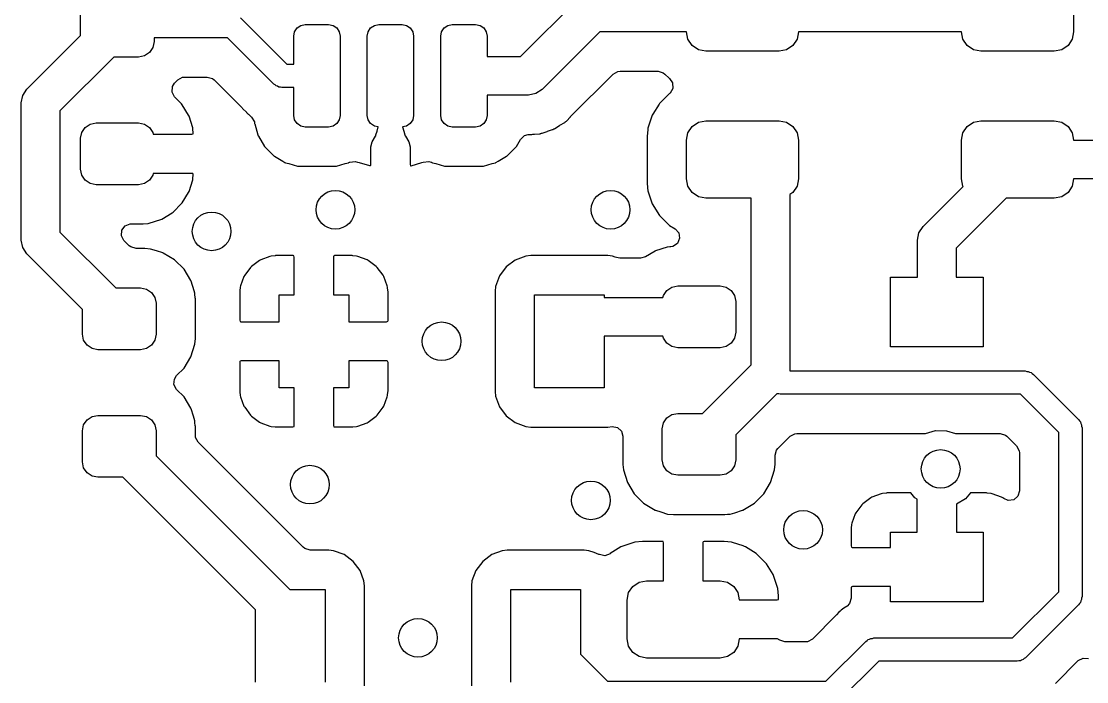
# Model space of a CAD drawing. Extents: x 108 to 192, y -153 to -46.
# Drawn here: x 108.16 to 121.93, y -102.35 to -93.8 of the extents above; entities that cross this region are included whole.
import ezdxf

# ---------------------------------------------------------------- set-up
doc = ezdxf.new("R2010")
doc.units = 0
doc.layers.add('BLACK', color=7, linetype='CONTINUOUS')

msp = doc.modelspace()

# ---------------------------------------------------------------- linework, layer by layer
at = {"layer": 'BLACK', "linetype": 'CONTINUOUS'}
for p, q in [((121.759, -93.4404), (121.759, -93.9404)), ((114.608, -94.2579), (115.353, -93.5136)), ((108.923, -93.9876), (108.923, -93.6662)), ((110.99, -93.7601), (111.588, -94.3579)), ((111.69, -93.938), (111.722, -93.8893)), ((111.722, -93.8893), (111.771, -93.8568)), ((111.771, -93.8568), (111.828, -93.8454)), ((111.828, -93.8454), (112.128, -93.8454)), ((112.128, -93.8454), (112.186, -93.8568)), ((112.186, -93.8568), (112.234, -93.8893)), ((112.234, -93.8893), (112.267, -93.938)), ((112.64, -93.938), (112.672, -93.8893)), ((112.672, -93.8893), (112.721, -93.8568)), ((112.721, -93.8568), (112.778, -93.8454)), ((112.778, -93.8454), (113.078, -93.8454)), ((113.078, -93.8454), (113.136, -93.8568)), ((113.136, -93.8568), (113.184, -93.8893)), ((113.184, -93.8893), (113.217, -93.938)), ((113.59, -93.938), (113.622, -93.8893)), ((113.622, -93.8893), (113.671, -93.8568)), ((113.671, -93.8568), (113.728, -93.8454)), ((113.728, -93.8454), (114.028, -93.8454)), ((114.028, -93.8454), (114.086, -93.8568)), ((114.086, -93.8568), (114.134, -93.8893)), ((114.134, -93.8893), (114.167, -93.938)), ((108.23, -94.68), (108.923, -93.9876)), ((110.822, -94.0162), (109.873, -94.0162)), ((109.873, -94.0162), (109.873, -94.0662)), ((111.42, -94.614), (110.822, -94.0162)), ((111.678, -93.9954), (111.69, -93.938)), ((111.678, -94.3579), (111.678, -93.9954)), ((112.267, -93.938), (112.278, -93.9954)), ((112.278, -93.9954), (112.278, -95.0204)), ((112.628, -93.9954), (112.64, -93.938)), ((112.628, -95.0204), (112.628, -93.9954)), ((113.217, -93.938), (113.228, -93.9954)), ((113.228, -93.9954), (113.228, -95.0204)), ((113.578, -93.9954), (113.59, -93.938)), ((113.578, -95.0204), (113.578, -93.9954)), ((114.167, -93.938), (114.178, -93.9954)), ((114.178, -93.9954), (114.178, -94.2579)), ((115.633, -93.9404), (114.889, -94.6847)), ((116.753, -93.9404), (115.633, -93.9404)), ((116.772, -94.0361), (116.753, -93.9404)), ((116.827, -94.1172), (116.772, -94.0361)), ((118.184, -94.0361), (118.13, -94.1172)), ((118.203, -93.9404), (118.184, -94.0361)), ((120.309, -93.9404), (118.203, -93.9404)), ((120.328, -94.0361), (120.309, -93.9404)), ((120.383, -94.1172), (120.328, -94.0361)), ((121.74, -94.0361), (121.686, -94.1172)), ((121.759, -93.9404), (121.74, -94.0361)), ((109.858, -94.1427), (109.814, -94.2076)), ((109.873, -94.0662), (109.858, -94.1427)), ((116.908, -94.1714), (116.827, -94.1172)), ((117.003, -94.1904), (116.908, -94.1714)), ((118.049, -94.1714), (117.953, -94.1904)), ((118.13, -94.1172), (118.049, -94.1714)), ((120.464, -94.1714), (120.383, -94.1172)), ((120.559, -94.1904), (120.464, -94.1714)), ((121.605, -94.1714), (121.509, -94.1904)), ((121.686, -94.1172), (121.605, -94.1714)), ((109.351, -94.2662), (108.657, -94.9604)), ((109.673, -94.2662), (109.351, -94.2662)), ((109.749, -94.251), (109.673, -94.2662)), ((109.814, -94.2076), (109.749, -94.251)), ((114.178, -94.2579), (114.608, -94.2579)), ((117.953, -94.1904), (117.003, -94.1904)), ((121.509, -94.1904), (120.559, -94.1904)), ((111.588, -94.3579), (111.678, -94.3579)), ((115.807, -94.4858), (115.869, -94.4518)), ((115.869, -94.4518), (115.896, -94.4489)), ((115.896, -94.4489), (116.387, -94.4489)), ((116.387, -94.4489), (116.455, -94.4689)), ((110.11, -94.6475), (110.139, -94.6025)), ((110.139, -94.6025), (110.179, -94.5616)), ((110.179, -94.5616), (110.242, -94.5276)), ((110.242, -94.5276), (110.269, -94.5247)), ((110.269, -94.5247), (110.559, -94.5247)), ((110.559, -94.5247), (110.627, -94.5447)), ((110.627, -94.5447), (110.648, -94.5616)), ((110.648, -94.5616), (111.002, -94.9155)), ((115.257, -95.0351), (115.807, -94.4858)), ((116.455, -94.4689), (116.476, -94.4857)), ((116.476, -94.4857), (116.53, -94.5397)), ((116.53, -94.5397), (116.534, -94.5423)), ((116.534, -94.5423), (116.575, -94.5994)), ((116.575, -94.5994), (116.578, -94.6704)), ((108.176, -94.7611), (108.23, -94.68)), ((110.105, -94.7183), (110.11, -94.6475)), ((110.139, -94.7806), (110.105, -94.7183)), ((111.437, -94.6238), (111.42, -94.614)), ((111.451, -94.6378), (111.437, -94.6238)), ((111.47, -94.6429), (111.451, -94.6378)), ((111.487, -94.6528), (111.47, -94.6429)), ((111.507, -94.6528), (111.487, -94.6528)), ((111.526, -94.6579), (111.507, -94.6528)), ((111.678, -94.6579), (111.526, -94.6579)), ((111.678, -95.0204), (111.678, -94.6579)), ((114.808, -94.7389), (114.712, -94.7579)), ((114.889, -94.6847), (114.808, -94.7389)), ((116.535, -94.7383), (116.529, -94.7419)), ((116.542, -94.7318), (116.535, -94.7383)), ((116.578, -94.6704), (116.542, -94.7318)), ((108.157, -94.8568), (108.176, -94.7611)), ((108.157, -96.6348), (108.157, -94.8568)), ((110.229, -94.8708), (110.139, -94.7806)), ((110.238, -94.8826), (110.229, -94.8708)), ((114.712, -94.7579), (114.178, -94.7579)), ((114.178, -94.7579), (114.178, -95.0204)), ((116.4, -94.8733), (116.319, -95.0055)), ((116.404, -94.8671), (116.4, -94.8733)), ((116.4, -94.8733), (116.4, -94.8733)), ((116.529, -94.7419), (116.404, -94.8671)), ((108.657, -94.9604), (108.657, -96.5312)), ((110.319, -95.0162), (110.238, -94.8826)), ((110.325, -95.03), (110.319, -95.0162)), ((111.002, -94.9155), (111.01, -94.9243)), ((111.01, -94.9243), (111.014, -94.931)), ((111.014, -94.931), (111.02, -94.9364)), ((111.02, -94.9364), (111.02, -94.9364)), ((111.02, -94.9364), (111.066, -94.9795)), ((111.066, -94.9795), (111.069, -94.9823)), ((111.069, -94.9823), (111.09, -95.0028)), ((111.09, -95.0028), (111.093, -95.0055)), ((111.093, -95.0055), (111.102, -95.0133)), ((111.102, -95.0133), (111.134, -95.0428)), ((116.319, -95.0055), (116.311, -95.0177)), ((108.981, -95.1748), (109.046, -95.1314)), ((109.046, -95.1314), (109.123, -95.1162)), ((109.123, -95.1162), (109.673, -95.1162)), ((109.673, -95.1162), (109.749, -95.1314)), ((109.749, -95.1314), (109.814, -95.1748)), ((110.372, -95.1798), (110.325, -95.03)), ((111.134, -95.0428), (111.17, -95.104)), ((111.17, -95.104), (111.171, -95.112)), ((111.171, -95.112), (111.172, -95.1178)), ((111.172, -95.1178), (111.173, -95.1242)), ((111.173, -95.1242), (111.175, -95.1304)), ((111.175, -95.1304), (111.216, -95.2711)), ((111.69, -95.0778), (111.678, -95.0204)), ((111.722, -95.1265), (111.69, -95.0778)), ((111.771, -95.159), (111.722, -95.1265)), ((112.234, -95.1265), (112.186, -95.159)), ((112.267, -95.0778), (112.234, -95.1265)), ((112.278, -95.0204), (112.267, -95.0778)), ((112.64, -95.0778), (112.628, -95.0204)), ((112.672, -95.1265), (112.64, -95.0778)), ((112.721, -95.159), (112.672, -95.1265)), ((113.184, -95.1265), (113.136, -95.159)), ((113.217, -95.0778), (113.184, -95.1265)), ((113.228, -95.0204), (113.217, -95.0778)), ((113.59, -95.0778), (113.578, -95.0204)), ((113.622, -95.1265), (113.59, -95.0778)), ((113.671, -95.159), (113.622, -95.1265)), ((114.134, -95.1265), (114.086, -95.159)), ((114.167, -95.0778), (114.134, -95.1265)), ((114.178, -95.0204), (114.167, -95.0778)), ((115.054, -95.1907), (115.115, -95.1507)), ((115.115, -95.1507), (115.119, -95.1484)), ((115.119, -95.1484), (115.181, -95.1105)), ((115.181, -95.1105), (115.189, -95.1031)), ((115.189, -95.1031), (115.192, -95.1005)), ((115.189, -95.1031), (115.189, -95.1031)), ((115.192, -95.1005), (115.196, -95.0978)), ((115.196, -95.0978), (115.202, -95.0938)), ((115.202, -95.0938), (115.255, -95.0375)), ((115.255, -95.0375), (115.257, -95.0351)), ((116.303, -95.0428), (116.26, -95.171)), ((116.311, -95.0177), (116.303, -95.0428)), ((116.827, -95.1636), (116.908, -95.1094)), ((116.908, -95.1094), (117.003, -95.0904)), ((117.003, -95.0904), (117.953, -95.0904)), ((117.953, -95.0904), (118.049, -95.1094)), ((118.049, -95.1094), (118.13, -95.1636)), ((120.383, -95.1636), (120.464, -95.1094)), ((120.464, -95.1094), (120.559, -95.0904)), ((120.559, -95.0904), (121.509, -95.0904)), ((121.509, -95.0904), (121.605, -95.1094)), ((121.605, -95.1094), (121.686, -95.1636)), ((108.923, -95.3162), (108.938, -95.2397)), ((108.938, -95.2397), (108.981, -95.1748)), ((109.814, -95.1748), (109.858, -95.2397)), ((109.858, -95.2397), (109.862, -95.2622)), ((109.862, -95.2622), (110.363, -95.2622)), ((110.363, -95.2622), (110.378, -95.2577)), ((110.375, -95.1929), (110.372, -95.1798)), ((110.38, -95.2519), (110.375, -95.1929)), ((110.378, -95.2577), (110.379, -95.2563)), ((110.379, -95.2563), (110.38, -95.2519)), ((111.216, -95.2711), (111.219, -95.284)), ((111.219, -95.284), (111.223, -95.2908)), ((111.223, -95.2908), (111.3, -95.4204)), ((111.828, -95.1704), (111.771, -95.159)), ((112.128, -95.1704), (111.828, -95.1704)), ((112.186, -95.159), (112.128, -95.1704)), ((112.692, -95.3611), (112.734, -95.2908)), ((112.771, -95.1689), (112.721, -95.159)), ((112.734, -95.2908), (112.738, -95.284)), ((112.738, -95.284), (112.741, -95.2711)), ((112.741, -95.2711), (112.755, -95.2242)), ((112.755, -95.2242), (112.771, -95.1689)), ((113.136, -95.159), (113.086, -95.1689)), ((113.086, -95.1689), (113.102, -95.2242)), ((113.102, -95.2242), (113.116, -95.2711)), ((113.116, -95.2711), (113.119, -95.284)), ((113.119, -95.284), (113.123, -95.2908)), ((113.123, -95.2908), (113.165, -95.3611)), ((113.728, -95.1704), (113.671, -95.159)), ((114.028, -95.1704), (113.728, -95.1704)), ((114.086, -95.159), (114.028, -95.1704)), ((114.61, -95.3307), (114.662, -95.2822)), ((114.662, -95.2822), (114.708, -95.2692)), ((114.708, -95.2692), (114.738, -95.2668)), ((114.738, -95.2668), (114.748, -95.2664)), ((114.748, -95.2664), (114.756, -95.2664)), ((114.756, -95.2664), (114.769, -95.2649)), ((114.769, -95.2649), (114.784, -95.2631)), ((114.784, -95.2631), (114.789, -95.2627)), ((114.789, -95.2627), (114.854, -95.2574)), ((114.854, -95.2574), (114.862, -95.2568)), ((114.854, -95.2574), (114.854, -95.2574)), ((114.862, -95.2568), (114.869, -95.2545)), ((114.869, -95.2545), (114.874, -95.2533)), ((114.874, -95.2533), (114.88, -95.2519)), ((114.88, -95.2519), (114.888, -95.2511)), ((114.888, -95.2511), (114.956, -95.2262)), ((114.956, -95.2262), (114.96, -95.2247)), ((114.96, -95.2247), (115.023, -95.2045)), ((115.023, -95.2045), (115.03, -95.2023)), ((115.023, -95.2045), (115.023, -95.2045)), ((115.03, -95.2023), (115.036, -95.1985)), ((115.036, -95.1985), (115.042, -95.1959)), ((115.042, -95.1959), (115.047, -95.1932)), ((115.047, -95.1932), (115.054, -95.1907)), ((116.253, -95.2088), (116.245, -95.29)), ((116.245, -95.29), (116.245, -95.8908)), ((116.255, -95.1924), (116.253, -95.2088)), ((116.256, -95.1855), (116.255, -95.1924)), ((116.255, -95.1924), (116.255, -95.1924)), ((116.26, -95.171), (116.256, -95.1855)), ((116.753, -95.3404), (116.772, -95.2447)), ((116.772, -95.2447), (116.827, -95.1636)), ((118.13, -95.1636), (118.184, -95.2447)), ((118.184, -95.2447), (118.203, -95.3404)), ((120.309, -95.3404), (120.328, -95.2447)), ((120.328, -95.2447), (120.383, -95.1636)), ((121.686, -95.1636), (121.74, -95.2447)), ((121.74, -95.2447), (121.759, -95.3404)), ((108.923, -95.7162), (108.923, -95.3162)), ((111.3, -95.4204), (111.3, -95.4204)), ((111.3, -95.4204), (111.304, -95.4272)), ((111.304, -95.4272), (111.422, -95.5449)), ((112.674, -95.4252), (112.692, -95.3611)), ((112.674, -95.663), (112.674, -95.4252)), ((113.165, -95.3611), (113.182, -95.4252)), ((113.182, -95.4252), (113.182, -95.6573)), ((114.435, -95.5449), (114.553, -95.4272)), ((114.553, -95.4272), (114.557, -95.4204)), ((114.557, -95.4204), (114.61, -95.3307)), ((114.557, -95.4204), (114.557, -95.4204)), ((116.753, -95.8404), (116.753, -95.3404)), ((118.203, -95.3404), (118.203, -95.8404)), ((120.309, -95.8404), (120.309, -95.3404)), ((121.759, -95.3404), (122.124, -95.3404)), ((111.422, -95.5449), (111.428, -95.5489)), ((111.428, -95.5489), (111.428, -95.5489)), ((111.428, -95.5489), (111.536, -95.6125)), ((114.321, -95.6125), (114.428, -95.5489)), ((114.428, -95.5489), (114.435, -95.5449)), ((114.428, -95.5489), (114.428, -95.5489)), ((111.536, -95.6125), (111.565, -95.6295)), ((111.565, -95.6295), (111.572, -95.6318)), ((111.572, -95.6318), (111.572, -95.6318)), ((111.572, -95.6318), (111.615, -95.6442)), ((111.615, -95.6442), (111.725, -95.676)), ((111.725, -95.676), (111.731, -95.6765)), ((111.731, -95.6765), (111.731, -95.6765)), ((111.731, -95.6765), (111.759, -95.6787)), ((111.759, -95.6787), (111.759, -95.6787)), ((111.759, -95.6787), (111.762, -95.6789)), ((111.762, -95.6789), (112.195, -95.6789)), ((112.195, -95.6789), (112.197, -95.6787)), ((112.197, -95.6787), (112.226, -95.6765)), ((112.197, -95.6787), (112.197, -95.6787)), ((112.226, -95.6765), (112.232, -95.676)), ((112.226, -95.6765), (112.226, -95.6765)), ((112.232, -95.676), (112.342, -95.6442)), ((112.342, -95.6442), (112.384, -95.6318)), ((112.384, -95.6318), (112.392, -95.6295)), ((112.384, -95.6318), (112.384, -95.6318)), ((112.392, -95.6295), (112.399, -95.6255)), ((112.399, -95.6255), (112.404, -95.6233)), ((112.404, -95.6233), (112.474, -95.6146)), ((112.474, -95.6146), (112.504, -95.6233)), ((112.504, -95.6233), (112.523, -95.6313)), ((112.523, -95.6313), (112.657, -95.6703)), ((112.657, -95.6703), (112.671, -95.6703)), ((112.671, -95.6703), (112.674, -95.663)), ((113.182, -95.6573), (113.186, -95.6708)), ((113.186, -95.6708), (113.194, -95.6719)), ((113.194, -95.6719), (113.334, -95.6313)), ((113.334, -95.6313), (113.353, -95.6233)), ((113.353, -95.6233), (113.423, -95.6146)), ((113.423, -95.6146), (113.453, -95.6233)), ((113.453, -95.6233), (113.458, -95.6255)), ((113.458, -95.6255), (113.465, -95.6295)), ((113.465, -95.6295), (113.472, -95.6318)), ((113.472, -95.6318), (113.472, -95.6318)), ((113.472, -95.6318), (113.515, -95.6442)), ((113.515, -95.6442), (113.625, -95.676)), ((113.625, -95.676), (113.631, -95.6765)), ((113.631, -95.6765), (113.631, -95.6765)), ((113.631, -95.6765), (113.659, -95.6787)), ((113.659, -95.6787), (113.659, -95.6787)), ((113.659, -95.6787), (113.662, -95.6789)), ((113.662, -95.6789), (114.095, -95.6789)), ((114.095, -95.6789), (114.097, -95.6787)), ((114.097, -95.6787), (114.126, -95.6765)), ((114.097, -95.6787), (114.097, -95.6787)), ((114.126, -95.6765), (114.132, -95.676)), ((114.126, -95.6765), (114.126, -95.6765)), ((114.132, -95.676), (114.242, -95.6442)), ((114.242, -95.6442), (114.284, -95.6318)), ((114.284, -95.6318), (114.292, -95.6295)), ((114.284, -95.6318), (114.284, -95.6318)), ((114.292, -95.6295), (114.321, -95.6125)), ((108.938, -95.7927), (108.923, -95.7162)), ((108.981, -95.8576), (108.938, -95.7927)), ((109.858, -95.7927), (109.814, -95.8576)), ((109.862, -95.7702), (109.858, -95.7927)), ((110.367, -95.7702), (109.862, -95.7702)), ((110.375, -95.7719), (110.367, -95.7702)), ((110.372, -95.8526), (110.375, -95.8395)), ((110.376, -95.7731), (110.375, -95.7719)), ((110.375, -95.8395), (110.38, -95.7846)), ((110.38, -95.7846), (110.376, -95.7731)), ((116.772, -95.9361), (116.753, -95.8404)), ((118.203, -95.8404), (118.184, -95.9361)), ((120.328, -95.9361), (120.309, -95.8404)), ((121.759, -95.8404), (121.74, -95.9361)), ((122.228, -95.8404), (121.759, -95.8404)), ((109.046, -95.901), (108.981, -95.8576)), ((109.123, -95.9162), (109.046, -95.901)), ((109.673, -95.9162), (109.123, -95.9162)), ((109.749, -95.901), (109.673, -95.9162)), ((109.814, -95.8576), (109.749, -95.901)), ((110.325, -96.0024), (110.372, -95.8526)), ((116.245, -95.8908), (116.245, -95.894)), ((116.245, -95.894), (116.245, -95.894)), ((116.245, -95.894), (116.252, -95.9591)), ((116.252, -95.9591), (116.256, -95.9966)), ((116.827, -96.0172), (116.772, -95.9361)), ((118.184, -95.9361), (118.13, -96.0172)), ((119.813, -96.4584), (120.331, -95.9401)), ((120.331, -95.9401), (120.328, -95.9361)), ((121.74, -95.9361), (121.686, -96.0172)), ((110.238, -96.1498), (110.319, -96.0162)), ((110.319, -96.0162), (110.325, -96.0024)), ((116.256, -95.9966), (116.312, -96.1643)), ((116.908, -96.0714), (116.827, -96.0172)), ((117.003, -96.0904), (116.908, -96.0714)), ((117.591, -96.0904), (117.003, -96.0904)), ((117.591, -98.2468), (117.591, -96.0904)), ((118.13, -96.0172), (118.091, -96.0432)), ((118.091, -96.0432), (118.091, -98.3258)), ((120.888, -96.0904), (120.24, -96.7388)), ((121.509, -96.0904), (120.888, -96.0904)), ((121.605, -96.0714), (121.509, -96.0904)), ((121.686, -96.0172), (121.605, -96.0714)), ((110.118, -96.2721), (110.229, -96.1616)), ((110.229, -96.1616), (110.238, -96.1498)), ((116.312, -96.1643), (116.405, -96.3147)), ((109.809, -96.4155), (109.959, -96.3685)), ((109.959, -96.3685), (109.973, -96.3623)), ((109.973, -96.3623), (110.106, -96.2814)), ((110.106, -96.2814), (110.118, -96.2721)), ((116.405, -96.3147), (116.53, -96.4397)), ((108.657, -96.5312), (109.377, -97.2508)), ((109.45, -96.577), (109.455, -96.5062)), ((109.455, -96.5062), (109.498, -96.4493)), ((109.498, -96.4493), (109.564, -96.4245)), ((109.564, -96.4245), (109.573, -96.4242)), ((109.573, -96.4242), (109.727, -96.4242)), ((109.727, -96.4242), (109.732, -96.4239)), ((109.732, -96.4239), (109.796, -96.4181)), ((109.796, -96.4181), (109.809, -96.4155)), ((116.53, -96.4397), (116.536, -96.4435)), ((116.536, -96.4435), (116.536, -96.4435)), ((116.536, -96.4435), (116.607, -96.4871)), ((116.607, -96.4871), (116.655, -96.5399)), ((119.759, -96.5395), (119.813, -96.4584)), ((108.176, -96.7305), (108.157, -96.6348)), ((109.484, -96.6393), (109.45, -96.577)), ((109.55, -96.7054), (109.484, -96.6393)), ((116.666, -96.61), (116.638, -96.6751)), ((116.655, -96.5399), (116.666, -96.61)), ((119.74, -96.6352), (119.759, -96.5395)), ((119.74, -97.1124), (119.74, -96.6352)), ((108.23, -96.8116), (108.176, -96.7305)), ((109.571, -96.7223), (109.55, -96.7054)), ((109.64, -96.7423), (109.571, -96.7223)), ((109.755, -96.7423), (109.64, -96.7423)), ((109.828, -96.749), (109.755, -96.7423)), ((109.904, -96.7727), (109.828, -96.749)), ((109.985, -96.7981), (109.904, -96.7727)), ((109.992, -96.8003), (109.985, -96.7981)), ((109.985, -96.7981), (109.985, -96.7981)), ((110.139, -96.8892), (109.992, -96.8003)), ((116.348, -96.7749), (116.227, -96.8479)), ((116.355, -96.7727), (116.348, -96.7749)), ((116.505, -96.7256), (116.355, -96.7727)), ((116.355, -96.7727), (116.355, -96.7727)), ((116.511, -96.7236), (116.505, -96.7256)), ((116.505, -96.7256), (116.505, -96.7256)), ((116.538, -96.7212), (116.511, -96.7236)), ((116.552, -96.7199), (116.538, -96.7212)), ((116.579, -96.7146), (116.552, -96.7199)), ((116.638, -96.6751), (116.579, -96.7146)), ((120.24, -96.7388), (120.24, -97.1124)), ((108.948, -97.5294), (108.23, -96.8116)), ((110.26, -97.0104), (110.139, -96.8892)), ((111.235, -96.8976), (111.133, -96.9741)), ((111.251, -96.8891), (111.235, -96.8976)), ((111.371, -96.8439), (111.251, -96.8891)), ((111.386, -96.8403), (111.371, -96.8439)), ((111.437, -96.8348), (111.386, -96.8403)), ((111.444, -96.8344), (111.437, -96.8348)), ((111.671, -96.8344), (111.444, -96.8344)), ((111.679, -96.8361), (111.671, -96.8344)), ((111.68, -96.8373), (111.679, -96.8361)), ((111.685, -96.8525), (111.68, -96.8373)), ((111.685, -97.3424), (111.685, -96.8525)), ((112.194, -96.8403), (112.193, -96.8479)), ((112.193, -96.8479), (112.193, -97.3424)), ((112.196, -96.8389), (112.194, -96.8403)), ((112.211, -96.8344), (112.196, -96.8389)), ((112.433, -96.8344), (112.211, -96.8344)), ((112.44, -96.8348), (112.433, -96.8344)), ((112.491, -96.8403), (112.44, -96.8348)), ((112.506, -96.8439), (112.491, -96.8403)), ((112.627, -96.8891), (112.506, -96.8439)), ((112.642, -96.8976), (112.627, -96.8891)), ((112.745, -96.9741), (112.642, -96.8976)), ((114.542, -96.8918), (114.426, -96.9791)), ((114.678, -96.8407), (114.542, -96.8918)), ((114.741, -96.8339), (114.678, -96.8407)), ((115.737, -96.8339), (114.741, -96.8339)), ((115.799, -96.8407), (115.737, -96.8339)), ((115.831, -96.8525), (115.799, -96.8407)), ((115.848, -96.8589), (115.831, -96.8525)), ((115.892, -96.8669), (115.848, -96.8589)), ((116.16, -96.8669), (115.892, -96.8669)), ((116.226, -96.8487), (116.16, -96.8669)), ((116.227, -96.8479), (116.226, -96.8487)), ((110.349, -97.1571), (110.26, -97.0104)), ((111.121, -96.9867), (111.044, -97.0888)), ((111.133, -96.9741), (111.121, -96.9867)), ((112.757, -96.9867), (112.745, -96.9741)), ((112.834, -97.0888), (112.757, -96.9867)), ((114.426, -96.9791), (114.338, -97.0957)), ((110.351, -97.1643), (110.349, -97.1571)), ((110.391, -97.2909), (110.351, -97.1643)), ((110.351, -97.1643), (110.351, -97.1643)), ((111.035, -97.1043), (110.99, -97.2248)), ((111.044, -97.0888), (111.035, -97.1043)), ((112.842, -97.1043), (112.834, -97.0888)), ((112.887, -97.2248), (112.842, -97.1043)), ((114.338, -97.0957), (114.287, -97.2321)), ((119.39, -98.0124), (119.39, -97.1124)), ((119.39, -97.1124), (119.74, -97.1124)), ((120.24, -97.1124), (120.59, -97.1124)), ((120.59, -97.1124), (120.59, -98.0124)), ((109.377, -97.2508), (109.698, -97.2508)), ((109.698, -97.2508), (109.775, -97.266)), ((109.775, -97.266), (109.84, -97.3094)), ((109.84, -97.3094), (109.883, -97.3743)), ((110.4, -97.3207), (110.391, -97.2909)), ((110.401, -97.3304), (110.4, -97.3207)), ((110.405, -97.3789), (110.401, -97.3304)), ((110.987, -97.24), (110.981, -97.2909)), ((110.981, -97.2909), (110.981, -97.2977)), ((110.981, -97.2977), (110.981, -97.6703)), ((110.99, -97.2248), (110.987, -97.24)), ((111.489, -97.6884), (111.489, -97.3424)), ((111.489, -97.3424), (111.685, -97.3424)), ((112.193, -97.3424), (112.389, -97.3424)), ((112.389, -97.3424), (112.389, -97.6884)), ((112.891, -97.24), (112.887, -97.2248)), ((112.896, -97.2909), (112.891, -97.24)), ((112.897, -97.2977), (112.896, -97.2909)), ((112.897, -97.6749), (112.897, -97.2977)), ((114.287, -97.2321), (114.28, -97.2943)), ((114.28, -97.2943), (114.28, -98.5905)), ((114.789, -98.5424), (114.789, -97.3424)), ((114.789, -97.3424), (115.689, -97.3424)), ((115.689, -97.3424), (115.689, -97.3754)), ((116.451, -97.3754), (116.456, -97.3489)), ((116.456, -97.3489), (116.5, -97.284)), ((116.5, -97.284), (116.565, -97.2406)), ((116.565, -97.2406), (116.641, -97.2254)), ((116.641, -97.2254), (117.191, -97.2254)), ((117.191, -97.2254), (117.268, -97.2406)), ((117.268, -97.2406), (117.333, -97.284)), ((117.333, -97.284), (117.376, -97.3489)), ((117.376, -97.3489), (117.391, -97.4254)), ((109.883, -97.3743), (109.898, -97.4508)), ((109.898, -97.4508), (109.898, -97.8508)), ((110.407, -97.3942), (110.405, -97.3789)), ((110.407, -97.6703), (110.407, -97.3942)), ((115.689, -97.3754), (116.451, -97.3754)), ((117.391, -97.4254), (117.391, -97.8254)), ((108.948, -97.8508), (108.948, -97.5294)), ((110.407, -97.9074), (110.407, -97.6703)), ((110.981, -97.6703), (110.985, -97.6855)), ((110.985, -97.6855), (110.987, -97.6867)), ((110.987, -97.6867), (110.994, -97.6884)), ((110.994, -97.6884), (111.489, -97.6884)), ((112.389, -97.6884), (112.879, -97.6884)), ((112.879, -97.6884), (112.894, -97.6839)), ((112.894, -97.6839), (112.895, -97.6825)), ((112.895, -97.6825), (112.897, -97.6749)), ((108.963, -97.9273), (108.948, -97.8508)), ((109.898, -97.8508), (109.883, -97.9273)), ((110.4, -97.9809), (110.407, -97.9074)), ((116.451, -97.8754), (115.689, -97.8754)), ((115.689, -97.8754), (115.689, -98.5424)), ((116.456, -97.9019), (116.451, -97.8754)), ((116.5, -97.9668), (116.456, -97.9019)), ((117.376, -97.9019), (117.333, -97.9668)), ((117.391, -97.8254), (117.376, -97.9019)), ((109.007, -97.9922), (108.963, -97.9273)), ((109.072, -98.0356), (109.007, -97.9922)), ((109.148, -98.0508), (109.072, -98.0356)), ((109.775, -98.0356), (109.698, -98.0508)), ((109.84, -97.9922), (109.775, -98.0356)), ((109.883, -97.9273), (109.84, -97.9922)), ((110.349, -98.1445), (110.4, -97.9809)), ((116.565, -98.0102), (116.5, -97.9668)), ((116.641, -98.0254), (116.565, -98.0102)), ((117.191, -98.0254), (116.641, -98.0254)), ((117.268, -98.0102), (117.191, -98.0254)), ((117.333, -97.9668), (117.268, -98.0102)), ((120.59, -98.0124), (119.39, -98.0124)), ((109.698, -98.0508), (109.148, -98.0508)), ((110.26, -98.2912), (110.349, -98.1445)), ((110.164, -98.3867), (110.26, -98.2912)), ((110.982, -98.2023), (110.981, -98.2099)), ((110.981, -98.2099), (110.981, -98.5871)), ((110.984, -98.2009), (110.982, -98.2023)), ((110.999, -98.1964), (110.984, -98.2009)), ((111.489, -98.1964), (110.999, -98.1964)), ((111.489, -98.5424), (111.489, -98.1964)), ((112.883, -98.1964), (112.389, -98.1964)), ((112.389, -98.1964), (112.389, -98.5424)), ((112.891, -98.1981), (112.883, -98.1964)), ((112.892, -98.1993), (112.891, -98.1981)), ((112.897, -98.2145), (112.892, -98.1993)), ((112.897, -98.5871), (112.897, -98.2145)), ((116.963, -98.8754), (117.591, -98.2468)), ((110.13, -98.5026), (110.135, -98.4318)), ((110.135, -98.4318), (110.164, -98.3867)), ((118.091, -98.3258), (121.133, -98.3258)), ((121.133, -98.3258), (121.152, -98.3309)), ((121.152, -98.3309), (121.171, -98.3309)), ((121.171, -98.3309), (121.189, -98.3408)), ((121.189, -98.3408), (121.208, -98.3459)), ((121.208, -98.3459), (121.222, -98.3599)), ((121.222, -98.3599), (121.239, -98.3697)), ((121.239, -98.3697), (121.823, -98.9539)), ((110.164, -98.5649), (110.13, -98.5026)), ((110.26, -98.6604), (110.164, -98.5649)), ((110.981, -98.5871), (110.981, -98.5939)), ((110.981, -98.5939), (110.987, -98.6448)), ((111.685, -98.5424), (111.489, -98.5424)), ((111.685, -99.0369), (111.685, -98.5424)), ((112.389, -98.5424), (112.193, -98.5424)), ((112.193, -98.5424), (112.193, -99.0323)), ((112.891, -98.6448), (112.896, -98.5939)), ((112.896, -98.5939), (112.897, -98.5871)), ((114.28, -98.5905), (114.287, -98.6527)), ((115.689, -98.5424), (114.789, -98.5424)), ((110.349, -98.8071), (110.26, -98.6604)), ((110.987, -98.6448), (110.99, -98.66)), ((110.99, -98.66), (111.035, -98.7805)), ((112.842, -98.7805), (112.887, -98.66)), ((112.887, -98.66), (112.891, -98.6448)), ((114.287, -98.6527), (114.338, -98.7891)), ((117.926, -98.6195), (117.391, -99.154)), ((117.928, -98.6207), (117.926, -98.6195)), ((117.948, -98.6207), (117.928, -98.6207)), ((117.967, -98.6258), (117.948, -98.6207)), ((121.07, -98.6258), (117.967, -98.6258)), ((121.567, -99.1221), (121.07, -98.6258)), ((110.351, -98.8143), (110.349, -98.8071)), ((110.381, -98.911), (110.351, -98.8143)), ((110.351, -98.8143), (110.351, -98.8143)), ((111.035, -98.7805), (111.044, -98.796)), ((111.044, -98.796), (111.121, -98.8981)), ((112.757, -98.8981), (112.834, -98.796)), ((112.834, -98.796), (112.842, -98.7805)), ((114.338, -98.7891), (114.426, -98.9057)), ((108.963, -99.0243), (109.007, -98.9594)), ((109.007, -98.9594), (109.072, -98.916)), ((109.072, -98.916), (109.148, -98.9008)), ((109.148, -98.9008), (109.698, -98.9008)), ((109.698, -98.9008), (109.775, -98.916)), ((109.775, -98.916), (109.84, -98.9594)), ((109.84, -98.9594), (109.883, -99.0243)), ((110.4, -98.9707), (110.381, -98.911)), ((110.402, -98.9962), (110.4, -98.9707)), ((110.406, -99.0323), (110.402, -98.9962)), ((111.121, -98.8981), (111.133, -98.9107)), ((111.133, -98.9107), (111.235, -98.9872)), ((111.235, -98.9872), (111.251, -98.9957)), ((111.251, -98.9957), (111.371, -99.0409)), ((112.506, -99.0409), (112.627, -98.9957)), ((112.627, -98.9957), (112.642, -98.9872)), ((112.642, -98.9872), (112.745, -98.9107)), ((112.745, -98.9107), (112.757, -98.8981)), ((114.426, -98.9057), (114.542, -98.993)), ((114.542, -98.993), (114.678, -99.0441)), ((116.441, -99.0754), (116.456, -98.9989)), ((116.456, -98.9989), (116.5, -98.934)), ((116.5, -98.934), (116.565, -98.8906)), ((116.565, -98.8906), (116.641, -98.8754)), ((116.641, -98.8754), (116.963, -98.8754)), ((121.823, -98.9539), (121.833, -98.971)), ((121.833, -98.971), (121.847, -98.985)), ((121.847, -98.985), (121.852, -99.0041)), ((121.852, -99.0041), (121.862, -99.0212)), ((108.948, -99.1008), (108.963, -99.0243)), ((108.948, -99.5008), (108.948, -99.1008)), ((109.883, -99.0243), (109.898, -99.1008)), ((109.898, -99.1008), (109.898, -99.4222)), ((110.407, -99.0442), (110.406, -99.0323)), ((110.407, -99.1594), (110.407, -99.0442)), ((111.371, -99.0409), (111.386, -99.0445)), ((111.386, -99.0445), (111.437, -99.05)), ((111.437, -99.05), (111.444, -99.0504)), ((111.444, -99.0504), (111.667, -99.0504)), ((111.667, -99.0504), (111.682, -99.0459)), ((111.682, -99.0459), (111.683, -99.0445)), ((111.683, -99.0445), (111.685, -99.0369)), ((112.193, -99.0323), (112.197, -99.0475)), ((112.197, -99.0475), (112.199, -99.0487)), ((112.199, -99.0487), (112.206, -99.0504)), ((112.206, -99.0504), (112.433, -99.0504)), ((112.433, -99.0504), (112.44, -99.05)), ((112.44, -99.05), (112.491, -99.0445)), ((112.491, -99.0445), (112.506, -99.0409)), ((114.678, -99.0441), (114.741, -99.0509)), ((114.741, -99.0509), (115.737, -99.0509)), ((115.737, -99.0509), (115.793, -99.0448)), ((115.793, -99.0448), (115.863, -99.0573)), ((115.863, -99.0573), (115.915, -99.1056)), ((115.915, -99.1056), (115.933, -99.1701)), ((116.441, -99.4754), (116.441, -99.0754)), ((118.093, -99.1712), (118.155, -99.1372)), ((118.155, -99.1372), (118.182, -99.1343)), ((118.182, -99.1343), (119.846, -99.1343)), ((119.846, -99.1343), (119.973, -99.098)), ((119.973, -99.098), (120.114, -99.0989)), ((120.114, -99.0989), (120.233, -99.1343)), ((120.233, -99.1343), (120.808, -99.1343)), ((120.808, -99.1343), (120.876, -99.1543)), ((121.567, -101.182), (121.567, -99.1221)), ((121.862, -99.0212), (121.862, -99.0409)), ((121.862, -99.0409), (121.867, -99.06)), ((121.867, -99.06), (121.867, -101.244)), ((110.41, -99.1862), (110.407, -99.1594)), ((110.444, -99.2485), (110.41, -99.1862)), ((111.802, -100.607), (110.444, -99.2485)), ((115.933, -99.1701), (115.933, -99.3582)), ((117.391, -99.154), (117.391, -99.4754)), ((117.937, -99.3277), (118.093, -99.1712)), ((120.876, -99.1543), (120.897, -99.1712)), ((120.897, -99.1712), (121.021, -99.2959)), ((109.898, -99.4222), (111.628, -101.152)), ((115.933, -99.3582), (115.933, -99.532)), ((117.9, -99.4168), (117.92, -99.3486)), ((117.9, -99.532), (117.9, -99.4168)), ((117.92, -99.3486), (117.937, -99.3277)), ((121.021, -99.2959), (121.055, -99.3582)), ((121.055, -99.3582), (121.058, -99.3849)), ((121.058, -99.3849), (121.058, -99.8769)), ((108.963, -99.5773), (108.948, -99.5008)), ((115.933, -99.532), (115.933, -99.5349)), ((115.933, -99.5349), (115.933, -99.5349)), ((115.933, -99.5349), (115.936, -99.5704)), ((116.456, -99.5519), (116.441, -99.4754)), ((116.5, -99.6168), (116.456, -99.5519)), ((117.376, -99.5519), (117.333, -99.6168)), ((117.391, -99.4754), (117.376, -99.5519)), ((117.893, -99.6055), (117.9, -99.532)), ((109.007, -99.6422), (108.963, -99.5773)), ((109.072, -99.6856), (109.007, -99.6422)), ((109.148, -99.7008), (109.072, -99.6856)), ((115.936, -99.5704), (115.939, -99.6055)), ((115.939, -99.6055), (115.991, -99.7691)), ((116.565, -99.6602), (116.5, -99.6168)), ((116.641, -99.6754), (116.565, -99.6602)), ((117.191, -99.6754), (116.641, -99.6754)), ((117.268, -99.6602), (117.191, -99.6754)), ((117.333, -99.6168), (117.268, -99.6602)), ((117.842, -99.7691), (117.893, -99.6055)), ((109.47, -99.7008), (109.148, -99.7008)), ((111.184, -101.415), (109.47, -99.7008)), ((115.991, -99.7691), (116.08, -99.9158)), ((117.753, -99.9158), (117.842, -99.7691)), ((116.08, -99.9158), (116.201, -100.037)), ((117.632, -100.037), (117.753, -99.9158)), ((119.136, -99.9676), (119.034, -100.044)), ((119.152, -99.9591), (119.136, -99.9676)), ((119.272, -99.9139), (119.152, -99.9591)), ((119.287, -99.9103), (119.272, -99.9139)), ((119.338, -99.9048), (119.287, -99.9103)), ((119.345, -99.9044), (119.338, -99.9048)), ((119.655, -99.9044), (119.345, -99.9044)), ((119.707, -99.9661), (119.655, -99.9044)), ((119.736, -99.9851), (119.707, -99.9661)), ((120.426, -99.9044), (120.36, -99.9781)), ((120.634, -99.9044), (120.426, -99.9044)), ((120.641, -99.9048), (120.634, -99.9044)), ((120.692, -99.9103), (120.641, -99.9048)), ((120.707, -99.9139), (120.692, -99.9103)), ((120.828, -99.9591), (120.707, -99.9139)), ((120.843, -99.9676), (120.828, -99.9591)), ((120.857, -99.9777), (120.843, -99.9676)), ((121.038, -99.945), (120.985, -99.9915)), ((121.058, -99.8769), (121.038, -99.945)), ((116.201, -100.037), (116.348, -100.126)), ((117.485, -100.126), (117.632, -100.037)), ((119.021, -100.057), (118.945, -100.159)), ((119.034, -100.044), (119.021, -100.057)), ((119.736, -100.412), (119.736, -99.9851)), ((120.36, -99.9781), (120.244, -100.049)), ((120.244, -100.049), (120.244, -100.412)), ((120.914, -100.002), (120.857, -99.9777)), ((120.985, -99.9915), (120.914, -100.002)), ((116.348, -100.126), (116.355, -100.128)), ((116.355, -100.128), (116.355, -100.128)), ((116.355, -100.128), (116.421, -100.149)), ((116.421, -100.149), (116.511, -100.177)), ((116.511, -100.177), (116.585, -100.184)), ((116.585, -100.184), (116.587, -100.184)), ((116.587, -100.184), (116.917, -100.184)), ((116.917, -100.184), (117.248, -100.184)), ((117.248, -100.184), (117.251, -100.184)), ((117.251, -100.184), (117.286, -100.18)), ((117.251, -100.184), (117.251, -100.184)), ((117.286, -100.18), (117.321, -100.177)), ((117.321, -100.177), (117.38, -100.159)), ((117.38, -100.159), (117.478, -100.128)), ((117.478, -100.128), (117.485, -100.126)), ((117.478, -100.128), (117.478, -100.128)), ((118.936, -100.174), (118.891, -100.295)), ((118.945, -100.159), (118.936, -100.174)), ((118.887, -100.31), (118.882, -100.361)), ((118.882, -100.361), (118.882, -100.368)), ((118.882, -100.368), (118.882, -100.59)), ((118.891, -100.295), (118.887, -100.31)), ((119.39, -100.608), (119.39, -100.412)), ((119.39, -100.412), (119.736, -100.412)), ((120.244, -100.412), (120.59, -100.412)), ((120.59, -100.412), (120.59, -101.312)), ((111.823, -100.624), (111.802, -100.607)), ((111.891, -100.644), (111.823, -100.624)), ((112.132, -100.644), (111.891, -100.644)), ((112.194, -100.651), (112.132, -100.644)), ((112.331, -100.702), (112.194, -100.651)), ((114.374, -100.651), (114.237, -100.702)), ((114.436, -100.644), (114.374, -100.651)), ((115.432, -100.644), (114.436, -100.644)), ((115.494, -100.651), (115.432, -100.644)), ((115.563, -100.676), (115.494, -100.651)), ((115.908, -100.602), (115.77, -100.687)), ((115.921, -100.596), (115.908, -100.602)), ((116.075, -100.544), (115.921, -100.596)), ((116.089, -100.541), (116.075, -100.544)), ((116.184, -100.531), (116.089, -100.541)), ((116.191, -100.531), (116.184, -100.531)), ((116.445, -100.531), (116.191, -100.531)), ((116.453, -100.533), (116.445, -100.531)), ((116.455, -100.534), (116.453, -100.533)), ((116.459, -100.549), (116.455, -100.534)), ((116.459, -101.039), (116.459, -100.549)), ((116.969, -100.537), (116.967, -100.545)), ((116.967, -100.545), (116.967, -101.039)), ((116.97, -100.535), (116.969, -100.537)), ((116.985, -100.531), (116.97, -100.535)), ((117.235, -100.531), (116.985, -100.531)), ((117.242, -100.531), (117.235, -100.531)), ((117.336, -100.541), (117.242, -100.531)), ((117.349, -100.544), (117.336, -100.541)), ((117.489, -100.59), (117.349, -100.544)), ((117.504, -100.595), (117.489, -100.59)), ((117.517, -100.601), (117.504, -100.595)), ((117.655, -100.686), (117.517, -100.601)), ((118.882, -100.59), (118.886, -100.606)), ((118.886, -100.606), (118.887, -100.607)), ((118.887, -100.607), (118.895, -100.608)), ((118.895, -100.608), (119.39, -100.608)), ((112.447, -100.789), (112.331, -100.702)), ((112.535, -100.906), (112.447, -100.789)), ((114.121, -100.789), (114.033, -100.906)), ((114.237, -100.702), (114.121, -100.789)), ((115.622, -100.699), (115.563, -100.676)), ((115.631, -100.702), (115.622, -100.699)), ((115.622, -100.699), (115.622, -100.699)), ((115.632, -100.702), (115.631, -100.702)), ((115.701, -100.717), (115.632, -100.702)), ((115.767, -100.69), (115.701, -100.717)), ((115.77, -100.687), (115.767, -100.69)), ((117.666, -100.695), (117.655, -100.686)), ((117.781, -100.81), (117.666, -100.695)), ((112.586, -101.042), (112.535, -100.906)), ((114.033, -100.906), (113.982, -101.042)), ((117.79, -100.821), (117.781, -100.81)), ((117.875, -100.959), (117.79, -100.821)), ((112.593, -101.104), (112.586, -101.042)), ((113.982, -101.042), (113.975, -101.104)), ((116.061, -101.112), (116.142, -101.058)), ((116.142, -101.058), (116.238, -101.039)), ((116.238, -101.039), (116.459, -101.039)), ((116.967, -101.039), (117.188, -101.039)), ((117.188, -101.039), (117.284, -101.058)), ((117.284, -101.058), (117.365, -101.112)), ((117.881, -100.972), (117.875, -100.959)), ((117.933, -101.126), (117.881, -100.972)), ((111.628, -101.152), (112.084, -101.152)), ((112.084, -101.152), (112.084, -102.352)), ((112.593, -102.401), (112.593, -101.104)), ((113.975, -101.104), (113.975, -102.401)), ((114.484, -102.352), (114.484, -101.152)), ((114.484, -101.152), (115.384, -101.152)), ((115.384, -101.152), (115.384, -101.99)), ((115.988, -101.289), (116.007, -101.193)), ((116.007, -101.193), (116.061, -101.112)), ((117.365, -101.112), (117.419, -101.193)), ((117.419, -101.193), (117.437, -101.285)), ((117.936, -101.14), (117.933, -101.126)), ((117.946, -101.235), (117.936, -101.14)), ((118.883, -101.122), (118.882, -101.13)), ((118.882, -101.13), (118.882, -101.267)), ((118.884, -101.121), (118.883, -101.122)), ((118.9, -101.116), (118.884, -101.121)), ((119.39, -101.116), (118.9, -101.116)), ((119.39, -101.312), (119.39, -101.116)), ((120.969, -101.78), (121.567, -101.182)), ((115.988, -101.789), (115.988, -101.289)), ((117.437, -101.285), (117.928, -101.285)), ((117.928, -101.285), (117.943, -101.281)), ((117.943, -101.281), (117.944, -101.279)), ((117.944, -101.279), (117.946, -101.271)), ((117.946, -101.242), (117.946, -101.235)), ((117.946, -101.271), (117.946, -101.242)), ((118.862, -101.335), (118.83, -101.368)), ((118.882, -101.267), (118.862, -101.335)), ((120.59, -101.312), (119.39, -101.312)), ((121.823, -101.35), (121.137, -102.036)), ((121.833, -101.333), (121.823, -101.35)), ((121.847, -101.319), (121.833, -101.333)), ((121.852, -101.3), (121.847, -101.319)), ((121.862, -101.283), (121.852, -101.3)), ((121.867, -101.244), (121.862, -101.263)), ((121.862, -101.263), (121.862, -101.283)), ((111.184, -102.352), (111.184, -101.415)), ((118.693, -101.482), (118.685, -101.491)), ((118.722, -101.446), (118.693, -101.482)), ((118.74, -101.434), (118.722, -101.446)), ((118.755, -101.421), (118.74, -101.434)), ((118.77, -101.406), (118.755, -101.421)), ((118.777, -101.402), (118.77, -101.406)), ((118.81, -101.382), (118.777, -101.402)), ((118.777, -101.402), (118.777, -101.402)), ((118.82, -101.376), (118.81, -101.382)), ((118.83, -101.368), (118.82, -101.376)), ((118.685, -101.491), (118.382, -101.794)), ((116.007, -101.885), (115.988, -101.789)), ((116.061, -101.966), (116.007, -101.885)), ((117.419, -101.885), (117.365, -101.966)), ((117.437, -101.793), (117.419, -101.885)), ((117.932, -101.793), (117.437, -101.793)), ((117.94, -101.795), (117.932, -101.793)), ((117.946, -101.8), (117.94, -101.795)), ((117.96, -101.81), (117.946, -101.8)), ((118.028, -101.831), (117.96, -101.81)), ((118.293, -101.831), (118.028, -101.831)), ((118.32, -101.828), (118.293, -101.831)), ((118.382, -101.794), (118.32, -101.828)), ((118.556, -102.339), (119.071, -101.824)), ((119.071, -101.824), (119.088, -101.814)), ((119.088, -101.814), (119.102, -101.8)), ((119.102, -101.8), (119.121, -101.795)), ((119.121, -101.795), (119.138, -101.785)), ((119.138, -101.785), (119.158, -101.785)), ((119.158, -101.785), (119.177, -101.78)), ((119.177, -101.78), (120.969, -101.78)), ((115.384, -101.99), (115.733, -102.339)), ((116.142, -102.02), (116.061, -101.966)), ((116.238, -102.039), (116.142, -102.02)), ((117.188, -102.039), (116.238, -102.039)), ((117.284, -102.02), (117.188, -102.039)), ((117.365, -101.966), (117.284, -102.02)), ((121.137, -102.036), (121.12, -102.046)), ((121.819, -102.073), (121.881, -102.039)), ((121.881, -102.039), (121.952, -102.044)), ((119.239, -102.08), (118.724, -102.595)), ((121.031, -102.08), (119.239, -102.08)), ((121.05, -102.075), (121.031, -102.08)), ((121.07, -102.075), (121.05, -102.075)), ((121.087, -102.065), (121.07, -102.075)), ((121.106, -102.06), (121.087, -102.065)), ((121.12, -102.046), (121.106, -102.06)), ((121.523, -102.37), (121.819, -102.073)), ((115.733, -102.339), (118.556, -102.339))]:
    msp.add_line(p, q, dxfattribs=at)
at = {"layer": 'BLACK'}
for centre in [(112.217, -96.2406), (115.773, -96.2406), (110.617, -96.52), (113.589, -97.9424), (120.04, -99.5934), (111.887, -99.7966), (115.519, -99.9998), (118.262, -100.381), (113.284, -101.778)]:
    msp.add_circle(centre, 0.25, dxfattribs=at)

doc.saveas('drawing.dxf')
